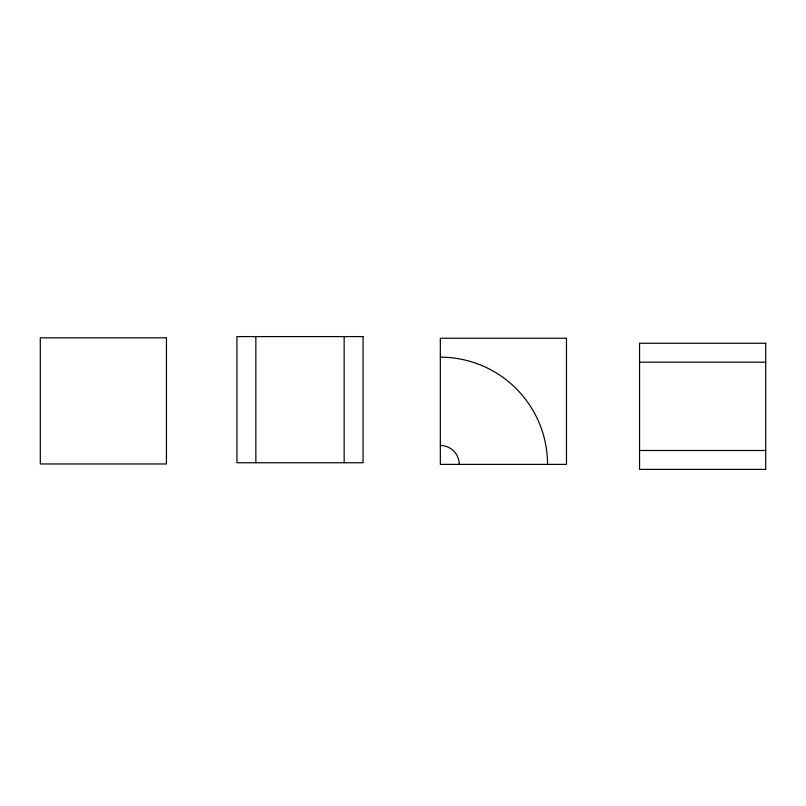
<?xml version="1.0" encoding="UTF-8"?>
<svg xmlns="http://www.w3.org/2000/svg" width="806" height="806" viewBox="0 0 806 806"><rect width="100%" height="100%" fill="white"/><g stroke="black" fill="none" stroke-linecap="round" stroke-linejoin="round"><path stroke-width="1.21" d="M639.551 362.176L765.7 362.176M639.551 450.483L765.7 450.483M344.152 336.596L344.152 462.745M255.855 336.596L255.855 462.745M440.328 445.466A18.921 18.921 0 0 1 459.249 464.387M440.328 357.169A107.228 107.228 0 0 1 547.546 464.387M363.073 336.596L236.934 336.596L236.934 462.745L363.073 462.745L363.073 336.596M166.449 337.815L40.3 337.815L40.3 463.964L166.449 463.964L166.449 337.815M566.467 338.248L440.328 338.248L440.328 464.387L566.467 464.387L566.467 338.248M765.7 343.255L639.551 343.255L639.551 469.404L765.7 469.404L765.7 343.255"/></g></svg>
